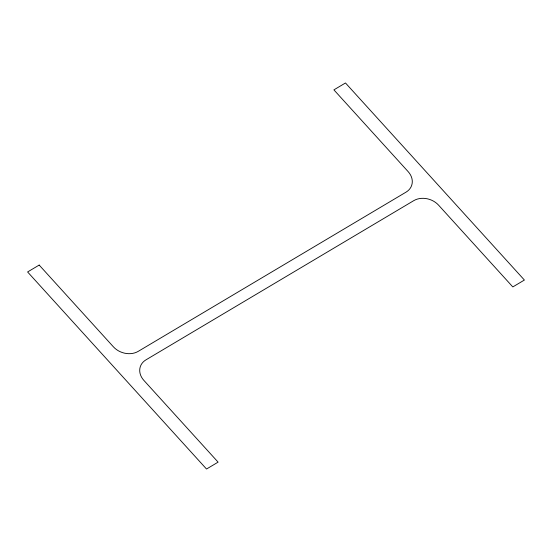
<?xml version="1.0" encoding="UTF-8"?>
<svg xmlns="http://www.w3.org/2000/svg" width="552" height="552" viewBox="0 0 552 552"><rect width="100%" height="100%" fill="white"/><g stroke="black" fill="none" stroke-linecap="round" stroke-linejoin="round"><path stroke-width="0.83" d="M39.185 265.07L27.6 271.957L206.517 469.027L218.102 462.141L143.851 380.362A17.94 14.455 18.6 0 1 145.97 359.849L413.752 200.652A17.94 14.455 18.6 0 1 438.571 205.151L512.815 286.93L524.4 280.043L345.483 82.972L333.898 89.859L408.149 171.637A17.94 14.455 18.6 0 1 406.031 192.151L138.248 351.348A17.94 14.455 18.6 0 1 113.429 346.849L39.185 265.07"/></g></svg>
